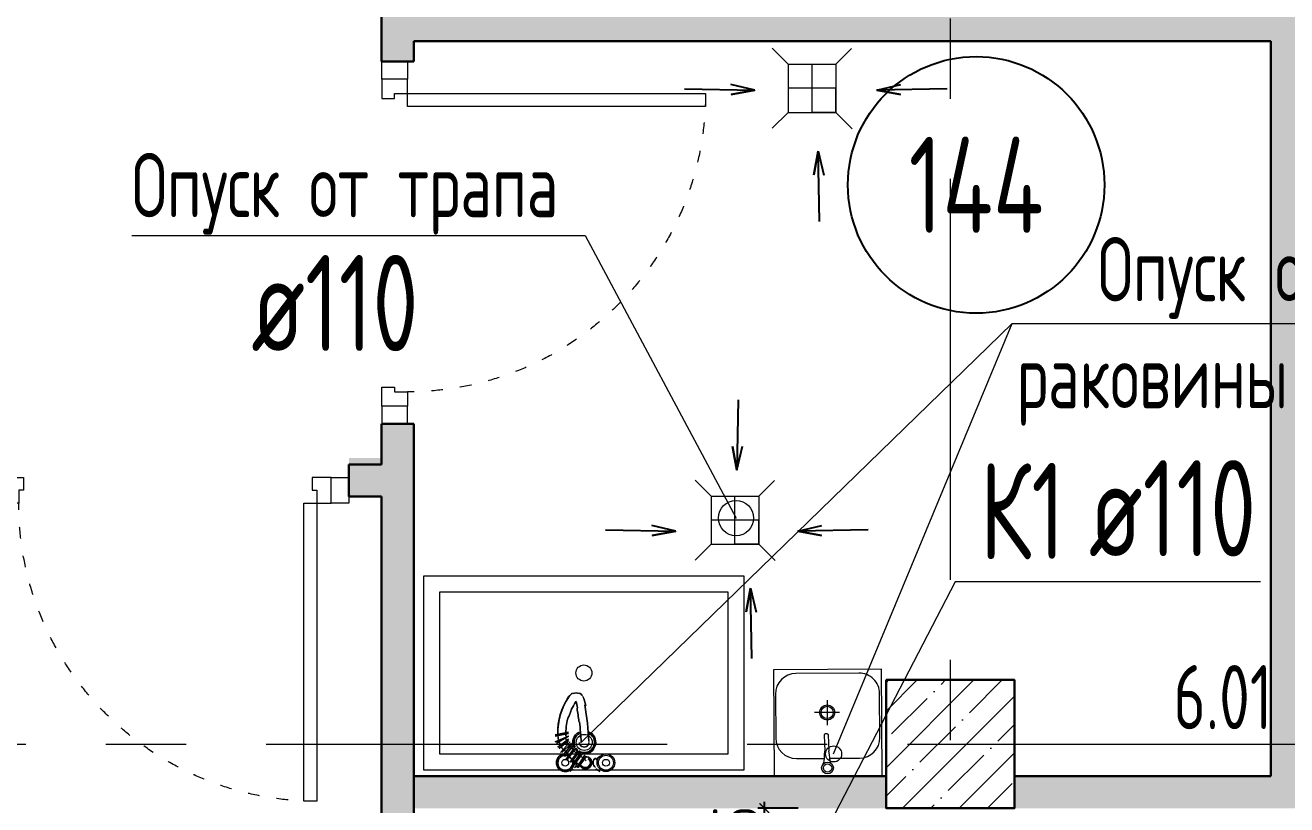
# Model space of a CAD drawing. Header units: millimetres. Extents: x -8689834 to 9419935, y -370377 to 166066.
# Drawn here: x -209120 to -205184, y 100412 to 102842 of the extents above; entities that cross this region are included whole.
import ezdxf
from ezdxf import colors
from ezdxf.entities.mleader import LeaderData, LeaderLine
from ezdxf.enums import TextEntityAlignment as Align
from ezdxf.math import Vec2, Vec3

# ---------------------------------------------------------------- set-up
doc = ezdxf.new("R2010")
doc.units = ezdxf.units.MM
doc.header["$MEASUREMENT"] = 0
doc.linetypes.add('ACAD_ISO03W100', pattern=[30, 12, -18])
doc.linetypes.add('CENTER', pattern=[2, 1.25, -0.25, 0.25, -0.25])
doc.layers.get('0').update_dxf_attribs({"color": 250, "lineweight": 9})
for name, color, linetype, lineweight in [('АР_Двери', 175, 'Continuous', 18), ('АР_Колонны', 250, 'Continuous', 30), ('АР_Колонны Штрих', 250, 'Continuous', 5), ('АР_Маркер экспликации', 239, 'Continuous', 13), ('АР_Номер помещения', 1, 'Continuous', 25), ('АР_Оси', 195, 'Continuous', 9), ('АР_Отметки', 250, 'Continuous', 15), ('АР_Перегородки газоблок', 165, 'Continuous', 30), ('АР_Перегородки газоблок_Штрих', 165, 'Continuous', 5), ('АР_Помещения_площадь', 19, 'Continuous', 9), ('ВК_канализация', 32, 'Continuous', 30), ('ТХ_пищеблок', 30, 'Continuous', 20)]:
    doc.layers.add(name, color=color, linetype=linetype, lineweight=lineweight)
doc.layers.add('ТХ_ВК_трапы', color=5, linetype='Continuous')
doc.styles.add('ISOCPEUR', font='isocpeur.ttf', dxfattribs={"width": 0.7})
doc.styles.get("Standard").update_dxf_attribs({"font": 'isocpeur.ttf', "width": 0.7})
doc.dimstyles.new('R_50', dxfattribs={"dimtxt": 140, "dimasz": 30, "dimexe": 20, "dimexo": 0, "dimgap": 20, "dimtad": 1, "dimdec": 0, "dimrnd": 5, "dimzin": 0, "dimdsep": 46, "dimtxsty": 'ISOCPEUR', "dimblk": 'ARCHTICK', "dimcen": 50, "dimdle": 20, "dimclrd": 256, "dimclre": 256, "dimclrt": 256, "dimadec": 0, "dimazin": 0, "dimtfac": 2, "dimtdec": 0, "dimtofl": 0, "dimtmove": 1, "dimatfit": 3, "dimfxl": 1, "dimtvp": 3, "dimtolj": 1, "dimtzin": 0, "dimarcsym": 0})
pattern_1 = [(50, (0, 0), (215.17805, -18.82564), [22.5, -247.5]), (355, (0, 0), (-41.6254, 225.65764), [18, -198]), (100.45144, (17.93, -1.57), (173.55265, 206.832), [19.12206, -210.34263]), (46.1842, (0, 60), (320.1724, -49.65578), [33.75, -371.25]), (96.63564, (26.68, 55.86), (280.3986, 292.2356), [28.6831, -315.51413]), (351.18416, (0, 60), (280.3986, 292.2356), [27, -297]), (21, (30, 45), (179.07212, -120.78567), [22.5, -247.5]), (326, (30, 45), (72.9946, 217.54501), [18, -198]), (71.45144, (44.92, 34.93), (252.06671, 96.75935), [19.12206, -210.34263]), (37.5, (0, 0), (3.647957, 99.868156), [0, -195.6, 0, -201, 0, -198.75]), (7.5, (0, 0), (78.92086, 118.323514), [0, -114.6, 0, -191.1, 0, -75.75]), (327.5, (-66.9, 0), (160.14673, -6.766462), [0, -75, 0, -234, 0, -310.5]), (317.5, (-96.9, 0), (174.95585, 30.031495), [0, -97.5, 0, -155.4, 0, -220.5])]

# ---------------------------------------------------------------- blocks, each defined once
blk = doc.blocks.new('*U685')
blk.add_lwpolyline([(-100, 80), (-100, 1010), (-140, 1010), (-140, 80)], close=True)
for points in [[(-1130, 0), (-1130, 80), (-1075, 80), (-1075, 0), (-1130, 0)], [(-1075, 80), (-1075, 0), (-1015, 0), (-1015, 40), (-1030, 40), (-1030, 80), (-1075, 80)], [(-55, 80), (-55, 0), (-115, 0), (-115, 40), (-100, 40), (-100, 80), (-55, 80)], [(0, 0), (0, 80), (-55, 80), (-55, 0), (0, 0)]]:
    blk.add_lwpolyline(points)
at = {"linetype": 'ACAD_ISO03W100', "ltscale": 3}
blk.add_arc((-100, 80), 930, 90, 180, dxfattribs=at)
blk = doc.blocks.new('*U54')
at = {"layer": 'АР_Номер помещения', "color": 7}
blk.add_circle((-7692.3, 3171.3), 400, dxfattribs=at)
at = {"layer": 'АР_Помещения_площадь', "color": 7}
blk.add_line((-6773.4, 1327.6), (-7195.8, 1327.6), dxfattribs=at)
at = {"color": 7, "style": 'ISOCPEUR', "width": 0.7, "flags": 1}
blk.add_attdef('КАТЕГОРИЯ', (-499.2, -2092.2), '', height=250, dxfattribs=at)
at = {"layer": 'АР_Номер помещения', "color": 7, "style": 'ISOCPEUR', "width": 0.7}
blk.add_attdef('НОМЕР_ПОМЕЩЕНИЯ', text='', height=300, dxfattribs=at).set_placement((-7692.3, 3171.3), align=Align.MIDDLE_CENTER)
at = {"layer": 'АР_Помещения_площадь', "color": 7, "style": 'ISOCPEUR', "width": 0.7}
blk.add_attdef('ПЛОЩАДЬ_ПОМЕЩЕНИЯ', text='', height=200, dxfattribs=at).set_placement((-6768.5, 1574.1), align=Align.MIDDLE_RIGHT)
at = {"layer": 'АР_Помещения_площадь', "color": 7, "lineweight": 30, "width": 0.7, "flags": 104}
blk.add_attdef('ИМЯ_ПОМЕЩЕНИЯ', text='', height=100, dxfattribs=at).set_placement((157.6, 1217.1), align=Align.MIDDLE_CENTER)
blk = doc.blocks.new('_DotSmall')
at = {"color": 0, "linetype": 'ByBlock', "const_width": 0.5}
blk.add_lwpolyline([(-0.0625, 0, 1), (0.0625, 0, 1)], format="xyb", close=True, dxfattribs=at)
blk = doc.blocks.new('Трап ТХ')
at = {"layer": 'ТХ_ВК_трапы', "color": 18, "lineweight": 0, "true_color": 0x000000}
for p, q in [((305243.2, -196674.3), (305292.9, -196724.5)), ((305491.2, -196675.5), (305442.2, -196724.5)), ((305292.9, -196724.5), (305292.9, -196874.5)), ((305292.9, -196724.5), (305442.2, -196724.5)), ((305367.6, -196874.5), (305367.6, -196724.5)), ((305442.2, -196724.5), (305442.2, -196874.5)), ((305442.2, -196799.5), (305292.9, -196799.5)), ((305442.2, -196874.5), (305442.2, -196799.5)), ((305243.2, -196924.3), (305292.9, -196874.5)), ((305292.9, -196874.5), (305442.2, -196874.5)), ((305442.2, -196874.5), (305367.6, -196874.5)), ((305493.2, -196925.5), (305442.2, -196874.5))]:
    blk.add_line(p, q, dxfattribs=at)
blk = doc.blocks.new('_ArchTick')
at = {"color": 0, "linetype": 'ByBlock', "const_width": 0.15}
blk.add_lwpolyline([(-0.5, -0.5), (0.5, 0.5)], dxfattribs=at)
blk = doc.blocks.new('*D2193')
at = {"lineweight": -2, "ltscale": 100, "transparency": 16777216}
for p, q in [((-206709, 100400.7), (-206834, 100400.7)), ((-206814, 100198), (-206814, 100420.7)), ((-206709, 100218), (-206834, 100218))]:
    blk.add_line(p, q, dxfattribs=at)
at = {"lineweight": -2, "ltscale": 100, "transparency": 16777216, "xscale": 30, "yscale": 30, "zscale": 30}
for p, rotation in [((-206814, 100400.7), 90), ((-206814, 100218), 270)]:
    blk.add_blockref('_ArchTick', p, dxfattribs=dict(at, rotation=rotation))
at = {"ltscale": 100, "transparency": 16777216, "insert": (-206904, 100309.3), "char_height": 140, "attachment_point": 5, "rotation": 90, "style": 'ISOCPEUR'}
blk.add_mtext('\\A1;185', dxfattribs=at)

msp = doc.modelspace()

# ---------------------------------------------------------------- hatches: boundary and pattern name
at = {"layer": 'АР_Колонны Штрих', "ltscale": 100}
h = msp.add_hatch(dxfattribs=at)
h.set_pattern_fill('ANSI35', scale=500)
h.set_pattern_definition([(45, (-1163486.01, 140672.16), (-88.388348, 88.388348), []), (45, (-1163397.63, 140672.16), (-88.388348, 88.388348), [156.25, -31.25, 0, -31.25])])
h.paths.add_polyline_path([(-206033.9, 100800.7), (-206433.9, 100800.7), (-206433.9, 100400.7), (-206033.9, 100400.7)])
at = {"layer": 'АР_Перегородки газоблок_Штрих', "ltscale": 100}
h = msp.add_hatch(dxfattribs=at)
h.set_pattern_fill('AR-CONC', scale=30)
h.set_pattern_definition(pattern_1)
h.paths.add_polyline_path([(-204369.9, 104807.7), (-204613.1, 104807.7), (-206233.9, 104807.7), (-206233.9, 104707.7), (-205234.4, 104707.7), (-205234.4, 103398.1), (-205134.4, 103397.1), (-205134.4, 104707.7), (-204369.9, 104707.7)])
h.paths.add_polyline_path([(-206233.9, 104807.7), (-208007.7, 104807.7), (-208007.6, 104477.3), (-207907.6, 104477.3), (-207907.7, 104707.7), (-206233.9, 104707.7)])
h.paths.add_polyline_path([(-206233.9, 102892.2), (-207907.7, 102892.2), (-207907.7, 103347.3), (-208007.7, 103347.3), (-208007.7, 102729), (-207907.7, 102729), (-207907.7, 102792.2), (-206233.9, 102792.2)])
h.paths.add_polyline_path([(-205134.4, 103397.1), (-205234.4, 103398.1), (-205234.4, 102892.2), (-206233.9, 102892.2), (-206233.9, 102792.2), (-205234.4, 102792.2), (-205234.4, 100500.7), (-205134.4, 100500.7)])
h = msp.add_hatch(dxfattribs=at)
h.set_pattern_fill('AR-CONC', scale=30)
h.set_pattern_definition(pattern_1)
h.paths.add_polyline_path([(-207907.7, 101599), (-208007.6, 101599), (-208007.7, 101492.4), (-208110, 101492.4), (-208110, 101372.4), (-208007.7, 101372.4), (-208007.7, 99580.7), (-211914, 99580.7), (-211914, 99480.7), (-208007.5, 99480.7), (-208007.6, 97939.7), (-207907.6, 97939.7), (-207907.7, 100400.7), (-206433.9, 100400.7), (-206433.9, 100500.7), (-207907.7, 100500.7)])
h = msp.add_hatch(dxfattribs=at)
h.set_pattern_fill('AR-CONC', scale=30)
h.set_pattern_definition(pattern_1)
h.paths.add_polyline_path([(-200433.9, 100500.7), (-203233.8, 100500.7), (-203233.9, 99100.7), (-203168.1, 99104.5), (-203168.1, 100400.7), (-200433.9, 100400.7)])
h.paths.add_polyline_path([(-203233.8, 100500.7), (-206033.9, 100500.7), (-206033.9, 100400.7), (-203268.1, 100400.7), (-203268, 99800.7), (-203268, 99100.7), (-203233.9, 99100.7)])
h.paths.add_polyline_path([(-203168.1, 99100.7), (-203268.1, 99100.7), (-203268, 96390.7), (-204900.9, 96390.7), (-204900.9, 96270.7), (-203064, 96270.7), (-203064, 96350.7), (-203063.9, 96390.7), (-203168, 96390.7)])

# ---------------------------------------------------------------- linework, layer by layer
at = {"layer": 'АР_Колонны', "color": 7, "ltscale": 100}
msp.add_lwpolyline([(-206433.9, 100800.7), (-206033.9, 100800.7), (-206033.9, 100400.7), (-206433.9, 100400.7)], close=True, dxfattribs=at)
at = {"layer": 'АР_Оси', "color": 7, "linetype": 'CENTER', "ltscale": 1000}
for p, q in [((-206233.9, 134363.2), (-206233.9, 78630.8)), ((-224367.6, 100600.7), (-141189.2, 100600.7))]:
    msp.add_line(p, q, dxfattribs=at)
at = {"layer": 'АР_Перегородки газоблок', "color": 7, "ltscale": 100}
for p, q in [((-208007.7, 102729), (-207907.7, 102729)), ((-208007.7, 101599), (-207907.7, 101599))]:
    msp.add_line(p, q, dxfattribs=at)
for points in [[(-208007.7, 102729), (-208007.7, 103347.3)], [(-208007.7, 102792.2), (-208007.7, 102792.2)], [(-207907.7, 102729), (-207907.7, 102792.2)], [(-207907.7, 102792.2), (-205234.4, 102792.2)], [(-205234.4, 100500.7), (-205234.4, 102792.2)], [(-208007.7, 101472.4), (-208007.7, 101599)], [(-207907.7, 101328.2), (-207907.7, 101599)], [(-208110, 101372.4), (-208110, 101472.4)], [(-208110, 101472.4), (-208007.7, 101472.4)], [(-208110, 101372.4), (-208007.7, 101372.4)], [(-208007.7, 99580.7), (-208007.7, 101372.4)], [(-207907.7, 99452.4), (-207907.7, 101372.4)], [(-206433.9, 100500.7), (-207907.7, 100500.7)], [(-206033.9, 100500.7), (-205234.4, 100500.7)]]:
    msp.add_lwpolyline(points, dxfattribs=at)
at = {"layer": 'ВК_канализация', "color": 18, "lineweight": 13, "ltscale": 500, "true_color": 0x000000}
for points in [[(-208787.1, 102186.3), (-207373.1, 102186.3), (-206902.4, 101305.4)], [(-206597.9, 100570), (-206040.7, 101912.4), (-204650.6, 101912.4)]]:
    msp.add_lwpolyline(points, dxfattribs=at)
at = {"layer": 'ВК_канализация', "color": 18, "lineweight": 13, "ltscale": 500, "true_color": 0x000000, "elevation": -38.2}
msp.add_lwpolyline([(-207385.4, 100606.1), (-206040.6, 101912.4)], dxfattribs=at)
at = {"layer": 'ВК_канализация', "color": 7, "lineweight": 13, "ltscale": 500}
msp.add_lwpolyline([(-205266.3, 101106.5), (-206218.8, 101106.5), (-206709, 100163)], dxfattribs=at)
at = {"layer": 'ВК_канализация', "color": 30, "lineweight": 13, "ltscale": 500, "true_color": 0xf26722}
for centre, radius in [((-206902.4, 101305.4), 55), ((-207375.8, 100606.1, -38.2), 25)]:
    msp.add_circle(centre, radius, dxfattribs=at)
at = {"layer": 'ВК_канализация', "color": 244, "lineweight": 13, "ltscale": 500, "true_color": 0x991b1e}
msp.add_circle((-206597.9, 100570), 25, dxfattribs=at)
at = {"layer": 'ТХ_ВК_трапы', "color": 7, "ltscale": 100}
for p, q in [((-207062.8, 102643.9), (-206843.3, 102639.7)), ((-206843.3, 102639.7), (-206918.4, 102657.3)), ((-206843.3, 102639.7), (-206917.6, 102626.3)), ((-206917.6, 102626.3), (-206843.3, 102639.7)), ((-206463.1, 102639.7), (-206388, 102657.3)), ((-206243.6, 102643.9), (-206463.1, 102639.7)), ((-206463.1, 102639.7), (-206388.8, 102626.3)), ((-206388.8, 102626.3), (-206463.1, 102639.7)), ((-206645.8, 102449.8), (-206659.2, 102375.5)), ((-206659.2, 102375.5), (-206645.8, 102449.8)), ((-206641.6, 102230.3), (-206645.8, 102449.8)), ((-206645.8, 102449.8), (-206628.2, 102374.7)), ((-206895.6, 101674.2), (-206899.8, 101454.8)), ((-206899.8, 101454.8), (-206913.2, 101529.1)), ((-206913.2, 101529.1), (-206899.8, 101454.8)), ((-206899.8, 101454.8), (-206882.2, 101529.8)), ((-207309.4, 101268.9), (-207089.9, 101264.7)), ((-207089.9, 101264.7), (-207164.9, 101282.3)), ((-207089.9, 101264.7), (-207164.2, 101251.3)), ((-207164.2, 101251.3), (-207089.9, 101264.7)), ((-206709.7, 101264.7), (-206634.6, 101282.3)), ((-206490.2, 101268.9), (-206709.7, 101264.7)), ((-206709.7, 101264.7), (-206635.4, 101251.3)), ((-206635.4, 101251.3), (-206709.7, 101264.7)), ((-206857.3, 101087.4), (-206870.7, 101013)), ((-206870.7, 101013), (-206857.3, 101087.4)), ((-206853.1, 100867.9), (-206857.3, 101087.4)), ((-206857.3, 101087.4), (-206839.7, 101012.3))]:
    msp.add_line(p, q, dxfattribs=at)
at = {"layer": 'ТХ_пищеблок', "color": 7}
for p, q in [((-206448.9, 100834.4), (-206785.9, 100832.2)), ((-206785.9, 100832.2), (-206783.7, 100500.2)), ((-206518.8, 100822), (-206715.8, 100820.7)), ((-206446.7, 100502.4), (-206448.9, 100834.4)), ((-206779.4, 100756.2), (-206778.5, 100619.2)), ((-206453.5, 100621.4), (-206454.4, 100758.4)), ((-206618.3, 100738.2), (-206617.7, 100659.9)), ((-206579.4, 100699.6), (-206657.7, 100699)), ((-206627.1, 100628.8), (-206626.8, 100629.8)), ((-206627.1, 100628.8), (-206626.8, 100629.8)), ((-206627.1, 100628.8), (-206625.4, 100578.5)), ((-206627.1, 100628.8), (-206625.4, 100578.5)), ((-206626.8, 100629.8), (-206626.4, 100630.7)), ((-206626.4, 100630.7), (-206625.7, 100631.6)), ((-206625.7, 100631.6), (-206625, 100632.4)), ((-206625.7, 100631.6), (-206625, 100632.4)), ((-206625, 100632.4), (-206624.1, 100633)), ((-206625, 100632.4), (-206624.1, 100633)), ((-206624.2, 100633.1), (-206623.7, 100633.4)), ((-206624.1, 100633), (-206623, 100633.4)), ((-206624.1, 100633), (-206623, 100633.4)), ((-206623.7, 100633.4), (-206622.9, 100633.8)), ((-206623.4, 100633.4), (-206622.4, 100633.7)), ((-206623.4, 100633.4), (-206622.4, 100633.7)), ((-206622.9, 100633.8), (-206622.1, 100634)), ((-206622.4, 100633.7), (-206621.3, 100633.9)), ((-206622.4, 100633.7), (-206621.3, 100633.9)), ((-206622.1, 100634), (-206621.3, 100634.1)), ((-206621.3, 100634.1), (-206620.4, 100634.1)), ((-206621.3, 100633.9), (-206620.2, 100633.8)), ((-206621.3, 100633.9), (-206620.2, 100633.8)), ((-206620.4, 100634.1), (-206619.6, 100633.9)), ((-206620.2, 100633.8), (-206619.1, 100633.6)), ((-206620.2, 100633.8), (-206619.1, 100633.6)), ((-206619.6, 100633.9), (-206618.8, 100633.6)), ((-206618.8, 100633.6), (-206618.3, 100633.3)), ((-206618.7, 100633.6), (-206617.7, 100633.2)), ((-206618.7, 100633.6), (-206617.7, 100633.2)), ((-206617.7, 100633.2), (-206616.7, 100632.6)), ((-206617.7, 100633.2), (-206616.7, 100632.6)), ((-206616.7, 100632.6), (-206615.9, 100632)), ((-206616.7, 100632.6), (-206615.9, 100632)), ((-206615.9, 100632), (-206615.2, 100631.1)), ((-206615.2, 100631.1), (-206614.7, 100630.2)), ((-206615.2, 100631.1), (-206614.7, 100630.2)), ((-206614.7, 100630.2), (-206614.4, 100629.3)), ((-206614.7, 100630.2), (-206614.4, 100629.3)), ((-206614.4, 100629.3), (-206612.6, 100579.9)), ((-206714.1, 100555.7), (-206626.8, 100556.2)), ((-206628.7, 100542.2), (-206627.6, 100548.1)), ((-206627.6, 100548.1), (-206626.8, 100556.1)), ((-206626.8, 100556.1), (-206625.9, 100567.1)), ((-206625.9, 100567.1), (-206625.4, 100578.5)), ((-206612.6, 100580), (-206612.6, 100579.9)), ((-206612.6, 100579.9), (-206612.5, 100578.9)), ((-206612.6, 100579.9), (-206612.5, 100578.9)), ((-206611.2, 100567.6), (-206612.5, 100578.9)), ((-206609.8, 100557.3), (-206611.2, 100567.6)), ((-206608.4, 100549.4), (-206609.8, 100557.3)), ((-206609.7, 100556.4), (-206517.1, 100557)), ((-206606.9, 100543.5), (-206608.4, 100549.4)), ((-206605.4, 100540.4), (-206607, 100543.7)), ((-206605.4, 100540.4), (-206607, 100543.7)), ((-206630, 100538.9), (-206628.7, 100542.3)), ((-206783.7, 100500.2), (-206446.7, 100502.4))]:
    msp.add_line(p, q, dxfattribs=at)
at = {"layer": 'ТХ_пищеблок', "color": 7, "lineweight": 0, "elevation": -38.2}
for points in [[(-207877.3, 101124.2), (-207877.3, 100520.7), (-206876.7, 100520.7), (-206876.7, 101124.2)], [(-207827.3, 101074.2), (-207827.3, 100570.7), (-206926.7, 100570.7), (-206926.7, 101074.2)], [(-207424.4, 100637.8), (-207466.8, 100629.3)], [(-207466.8, 100625.1), (-207424.4, 100633.6)], [(-207424.4, 100625.1), (-207466.8, 100608.2), (-207424.4, 100625.1), (-207462.5, 100603.9)], [(-207432.9, 100629.3), (-207432.9, 100625.1)], [(-207424.4, 100616.6), (-207458.3, 100591.2)], [(-207454.1, 100587), (-207424.4, 100612.4)], [(-207420.2, 100608.2), (-207449.8, 100574.3)], [(-207445.6, 100574.3), (-207416, 100603.9)], [(-207416, 100599.7), (-207441.4, 100565.9)], [(-207437.1, 100561.6), (-207411.8, 100595.5)], [(-207432.9, 100620.9), (-207432.9, 100616.6), (-207428.7, 100612.4), (-207432.9, 100616.6)], [(-207407.5, 100587), (-207432.9, 100553.2)], [(-207428.7, 100608.2), (-207428.7, 100603.9), (-207424.4, 100599.7), (-207420.2, 100595.5), (-207420.2, 100591.2), (-207420.2, 100595.5), (-207424.4, 100599.7), (-207428.7, 100603.9)], [(-207428.7, 100553.2), (-207403.3, 100587)], [(-207416, 100587), (-207411.8, 100587), (-207411.8, 100582.8), (-207411.8, 100587)], [(-207394.8, 100578.6), (-207420.2, 100544.7)], [(-207416, 100544.7), (-207390.6, 100578.6)], [(-207386.4, 100574.3), (-207411.8, 100536.2)], [(-207407.5, 100578.6), (-207403.3, 100574.3), (-207399.1, 100574.3), (-207403.3, 100574.3)], [(-207407.5, 100536.2), (-207382.1, 100570.1)], [(-207399.1, 100570.1), (-207390.6, 100565.9)], [(-207373.7, 100565.9), (-207399.1, 100527.8)], [(-207394.8, 100527.8), (-207369.4, 100561.6)], [(-207377.9, 100557.4), (-207369.4, 100548.9), (-207377.9, 100557.4), (-207386.4, 100561.6)], [(-207339.8, 100553.2), (-207327.1, 100561.6)], [(-207411.8, 100523.5), (-207420.2, 100515.1)], [(-207339.8, 100523.5), (-207327.1, 100515.1)]]:
    msp.add_lwpolyline(points, close=True, dxfattribs=at)
for points in [[(-207424.5, 100749.1, -0.098402), (-207412.7, 100759.4, 0.098402), (-207424, 100748, 0.153885), (-207458.3, 100632.1, -0.153885), (-207424.5, 100749.1)], [(-207380.9, 100529.9, -0.016359), (-207400.6, 100542.8, 0.016359), (-207379.6, 100530.1, 1.000109), (-207363.5, 100555, -1.000109), (-207380.9, 100529.9)]]:
    msp.add_lwpolyline(points, format="xyb", dxfattribs=at)
for points in [[(-207391.8, 100758, 0.263202), (-207410.5, 100758, -0.263202)], [(-207381.4, 100750.7, 0.128446), (-207391.1, 100760.7, -0.128446)], [(-207371, 100720.7, 0.076793), (-207380.7, 100749.4, -0.076793)], [(-207402.9, 100731.2, 0.086562), (-207423.8, 100685.6, -0.086562)], [(-207396.4, 100713.9, 0.048642), (-207402.2, 100734.9, -0.048642)], [(-207392.6, 100671.3, 0.021688), (-207398.3, 100713, -0.021688)], [(-207361.8, 100608.6, 0.030153), (-207373.7, 100723, -0.030153)], [(-207425.4, 100686.6, 0.073497), (-207432.9, 100635.9, -0.073497)], [(-207385.4, 100606.1, 0.008531), (-207390.2, 100669.7, -0.008531)], [(-207458.1, 100630.2, 0.043708), (-207455.8, 100614.5, -0.043708)], [(-207391.8, 100638.2, 0.423103), (-207407.5, 100589.1, -0.423103)], [(-207390.6, 100634.1, 0.413779), (-207403.9, 100591.3, -0.413779)], [(-207392.7, 100579.2, 1.108707), (-207364.8, 100635.8, -1.108707)], [(-207381.8, 100570.6, 0.921844), (-207364.2, 100640.1, -0.921844)], [(-207454.8, 100610.8, 0.038822), (-207450, 100597.6, -0.038822)], [(-207448.3, 100594.1, 0.030446), (-207442.7, 100584.7, -0.030446)], [(-207438.1, 100582.6, 0.021049), (-207431.5, 100574.5, -0.021049)], [(-207405.2, 100585.4, 0.071236), (-207398.2, 100578, -0.071236)], [(-207402.1, 100588.4, 0.075801), (-207395.7, 100581.3, -0.075801)], [(-207390.6, 100606.1, 1.000049), (-207361, 100606.1, -1.000049)], [(-207433.9, 100570.1, 3.349514), (-207409.4, 100552.5, -3.349514)], [(-207437.6, 100565.7, 2.5734), (-207412.2, 100547.2, -2.5734)], [(-207422.8, 100562.4, 0.121122), (-207433.3, 100565.8, -0.121122)], [(-207429, 100571.7, 0.020071), (-207421.8, 100564.6, -0.020071)], [(-207421.8, 100559.1, 0.006867), (-207414.3, 100553.1, -0.006867)], [(-207413.7, 100551.8, 0.111571), (-207419.7, 100560.1, -0.111571)], [(-207411.3, 100550.8, 0.006878), (-207403.6, 100545, -0.006878)], [(-207395, 100575.7, 0.071497), (-207385.6, 100571.5, -0.071497)], [(-207389.4, 100535.8, 1.879148), (-207371.1, 100561.6, -1.879148)], [(-207388.4, 100533.8, 1.639573), (-207368.9, 100561.5, -1.639573)], [(-207340.6, 100557.9, 0.502962), (-207340.6, 100527.3, -0.502962)], [(-207406.7, 100527.3, 0.232603), (-207399.1, 100542.2, -0.232603)], [(-207390.5, 100540.6, 0.039911), (-207389.9, 100537.6, -0.039911)]]:
    msp.add_lwpolyline(points, format="xyb", close=True, dxfattribs=at)
for points in [[(-207466.8, 100629.3), (-207466.8, 100629.3)], [(-207466.8, 100629.3), (-207466.8, 100629.3)], [(-207424.4, 100633.6), (-207424.4, 100633.6)], [(-207424.4, 100633.6), (-207424.4, 100633.6)], [(-207424.4, 100625.1), (-207424.4, 100625.1)], [(-207424.4, 100625.1), (-207424.4, 100625.1)], [(-207462.5, 100608.2), (-207462.5, 100608.2)], [(-207462.5, 100608.2), (-207462.5, 100608.2)], [(-207458.3, 100587), (-207458.3, 100587)], [(-207458.3, 100587), (-207458.3, 100587)], [(-207424.4, 100616.6), (-207424.4, 100616.6)], [(-207424.4, 100616.6), (-207424.4, 100616.6)], [(-207420.2, 100603.9), (-207420.2, 100603.9)], [(-207420.2, 100603.9), (-207420.2, 100603.9)], [(-207411.8, 100595.5), (-207411.8, 100595.5)], [(-207411.8, 100595.5), (-207411.8, 100595.5)], [(-207403.3, 100587), (-207403.3, 100587)], [(-207403.3, 100587), (-207403.3, 100587)], [(-207449.8, 100574.3), (-207449.8, 100574.3)], [(-207449.8, 100574.3), (-207449.8, 100574.3)], [(-207441.4, 100561.6), (-207441.4, 100561.6)], [(-207441.4, 100561.6), (-207441.4, 100561.6)], [(-207428.7, 100553.2), (-207428.7, 100553.2)], [(-207428.7, 100553.2), (-207428.7, 100553.2)], [(-207420.2, 100544.7), (-207420.2, 100544.7)], [(-207420.2, 100544.7), (-207420.2, 100544.7)], [(-207394.8, 100578.6), (-207394.8, 100578.6)], [(-207394.8, 100578.6), (-207394.8, 100578.6)], [(-207382.1, 100570.1), (-207382.1, 100570.1)], [(-207382.1, 100570.1), (-207382.1, 100570.1)], [(-207373.7, 100561.6), (-207373.7, 100561.6)], [(-207373.7, 100561.6), (-207373.7, 100561.6)], [(-207407.5, 100536.2), (-207407.5, 100536.2)], [(-207407.5, 100536.2), (-207407.5, 100536.2)], [(-207399.1, 100527.8), (-207399.1, 100527.8)], [(-207399.1, 100527.8), (-207399.1, 100527.8)]]:
    msp.add_lwpolyline(points, dxfattribs=at)
at = {"layer": 'ТХ_пищеблок', "color": 7}
for centre, radius in [((-207377, 100822.4, -38.2), 25), ((-206616.9, 100526.3), 18.3), ((-206616.9, 100526.3), 13)]:
    msp.add_circle(centre, radius, dxfattribs=at)
at = {"layer": 'ТХ_пищеблок', "color": 7, "lineweight": 0}
for centre, radius in [((-207435, 100542.6, -38.2), 10.6), ((-207435, 100542.6, -38.2), 10.6), ((-207308.1, 100542.6, -38.2), 27.5), ((-207308.1, 100542.6, -38.2), 27.5), ((-207308.1, 100542.6, -38.2), 23.3), ((-207308.1, 100542.6, -38.2), 23.3), ((-207308.1, 100542.6, -38.2), 10.6), ((-207308.1, 100542.6, -38.2), 10.6)]:
    msp.add_circle(centre, radius, dxfattribs=at)
at = {"layer": 'ТХ_пищеблок', "color": 7}
for centre, start, end in [((-206715.4, 100756.7), 90.3773, 180.3773), ((-206518.4, 100758), 0.3773, 90.3773), ((-206714.5, 100619.7), 180.3773, 270.3773), ((-206517.5, 100621), 270.3773, 0.3773)]:
    msp.add_arc(centre, 64, start, end, dxfattribs=at)
for major_axis in [(16.6, -16.3), (13.6, -13.4)]:
    msp.add_ellipse((-206618, 100699.4), major_axis=major_axis, ratio=1, start_param=4.712389, end_param=10.995574, dxfattribs=at)

# ---------------------------------------------------------------- block references
at = {"layer": 'АР_Двери', "color": 7, "xscale": -1}
for p, rotation in [((-208007.6, 102729), 270), ((-208110, 101432.4), 180)]:
    msp.add_blockref('*U685', p, dxfattribs=dict(at, rotation=rotation))
at = {"layer": 'АР_Маркер экспликации', "color": 7}
ref = msp.add_blockref('*U54', (-198461, 99173.1), dxfattribs=at)
ref.add_attrib('НОМЕР_ПОМЕЩЕНИЯ', '144', dxfattribs={"layer": 'АР_Номер помещения', "color": 7, "height": 300, "style": 'ISOCPEUR', "width": 0.7}).set_placement((-206153.3, 102344.3), align=Align.MIDDLE_CENTER)
ref.add_attrib('ПЛОЩАДЬ_ПОМЕЩЕНИЯ', '6.01', dxfattribs={"layer": 'АР_Помещения_площадь', "color": 7, "height": 200, "style": 'ISOCPEUR', "width": 0.7}).set_placement((-205229.5, 100747.2), align=Align.MIDDLE_RIGHT)
at = {"layer": 'ТХ_ВК_трапы', "color": 7}
for p in [(-512032.9, 299445.1), (-512273.2, 298098.4)]:
    msp.add_blockref('Трап ТХ', p, dxfattribs=at)

# ---------------------------------------------------------------- texts
at = {"layer": 'ВК_канализация', "color": 18, "ltscale": 100, "true_color": 0x000000, "attachment_point": 4, "style": 'ISOCPEUR'}
for s, insert, char_height, width in [('Опуск от трапа', (-208787.1, 102316.3), 200, 5891.51), ('\\pxi-1,l1,qc,t1,5;Опуск от \\Pраковины ø50', (-206040.6, 101887.3), 200, 1273.56), ('\\pxi-1,l1,t1,5;ø110', (-208414.6, 101975.9), 300, 7500)]:
    msp.add_mtext(s, dxfattribs=dict(at, insert=insert, char_height=char_height, width=width))
at = {"layer": 'ВК_канализация', "color": 7, "lineweight": 9, "ltscale": 100, "insert": (-206142.2, 101327.3), "char_height": 300, "width": 7500, "attachment_point": 4, "style": 'ISOCPEUR'}
msp.add_mtext('К1', dxfattribs=at)
at = {"layer": 'ВК_канализация', "color": 7, "ltscale": 100, "insert": (-205801.8, 101336), "char_height": 300, "width": 7500, "attachment_point": 4, "style": 'ISOCPEUR'}
msp.add_mtext('\\pxi-1,l1,t1,5;ø110', dxfattribs=at)

# ---------------------------------------------------------------- dimensions: what is measured, and where the dimension line sits
at = {"color": 18, "ltscale": 100, "true_color": 0x000000}
dim = msp.add_linear_dim(base=(-206814, 100400.7), p1=(-206709, 100218), p2=(-206709, 100400.7), angle=90, dimstyle='R_50', override={"dimpost": '\\X'}, dxfattribs=at)
dim.commit()
dim.dimension.update_dxf_attribs({"geometry": '*D2193', "text_midpoint": (-206814, 100309.3), "dimtype": 160})

# ---------------------------------------------------------------- leaders
at = {"layer": 'АР_Отметки', "color": 7}
ml = msp.add_multileader_mtext('Standard', dxfattribs=at)
ml.set_content('{\\W0.8;-2,730}', color=7, style='ISOCPEUR')
ml.set_leader_properties(color=256, linetype='Continuous', lineweight=-1)
ml.set_arrow_properties(name='DOTSMALL')
ml.build(insert=Vec2(0, 0))
ml.multileader.update_dxf_attribs({"has_text_frame": 1, "text_left_attachment_type": 4, "text_right_attachment_type": 4, "dogleg_length": 100, "arrow_head_size": 180})
ctx = ml.context
ctx.base_point, ctx.char_height, ctx.arrow_head_size, ctx.landing_gap_size, ctx.plane_origin = Vec3(-314791.3, 121809, 0), 250, 180, 50, Vec3(-319449.8, 117956.7, 0)
ctx.left_attachment, ctx.right_attachment = 4, 4
notes = []
notes.append((ctx, [(0, (0, 0, 0), (0, 0), (1, 0), 1, [])]))
ctx.mtext.insert, ctx.mtext.width, ctx.mtext.defined_height, ctx.mtext.line_spacing_style, ctx.mtext.flow_direction = Vec3(-314741.3, 122142.4, 0), 769.989, 343.9, 2, 5
ml = msp.add_multileader_mtext('Standard', dxfattribs=at)
ml.set_content('{\\W0.8;-2,430}', color=7, style='ISOCPEUR')
ml.set_leader_properties(color=256, linetype='Continuous', lineweight=-1)
ml.set_arrow_properties(name='DOTSMALL')
ml.build(insert=Vec2(0, 0))
ml.multileader.update_dxf_attribs({"has_text_frame": 1, "text_left_attachment_type": 4, "text_right_attachment_type": 4, "dogleg_length": 100, "arrow_head_size": 180})
ctx = ml.context
ctx.base_point, ctx.char_height, ctx.arrow_head_size, ctx.landing_gap_size, ctx.plane_origin = Vec3(-301002.2, 120038.6), 250, 180, 50, Vec3(-299949.6, 118383.4)
ctx.left_attachment, ctx.right_attachment = 4, 4
notes.append((ctx, [(0, (0, 0, 0), (0, 0), (1, 0), 1, [])]))
ctx.mtext.insert, ctx.mtext.width, ctx.mtext.line_spacing_style, ctx.mtext.flow_direction = Vec3(-300952.2, 120371.9), 852.697, 2, 5
ml = msp.add_multileader_mtext('Standard', dxfattribs=at)
ml.set_content('{\\W0.8;-2,430}', color=7, style='ISOCPEUR')
ml.set_leader_properties(color=256, linetype='Continuous', lineweight=-1)
ml.set_arrow_properties(name='DOTSMALL')
ml.build(insert=Vec2(0, 0))
ml.multileader.update_dxf_attribs({"has_text_frame": 1, "text_left_attachment_type": 4, "text_right_attachment_type": 4, "dogleg_length": 100, "arrow_head_size": 180})
ctx = ml.context
ctx.base_point, ctx.char_height, ctx.arrow_head_size, ctx.landing_gap_size, ctx.plane_origin = Vec3(-336711.9, 117132.7), 250, 180, 50, Vec3(-335659.2, 115477.5)
ctx.left_attachment, ctx.right_attachment = 4, 4
notes.append((ctx, [(0, (0, 0, 0), (0, 0), (1, 0), 1, [])]))
ctx.mtext.insert, ctx.mtext.width, ctx.mtext.line_spacing_style, ctx.mtext.flow_direction = Vec3(-336661.9, 117466), 852.697, 2, 5
ml = msp.add_multileader_mtext('Standard', dxfattribs=at)
ml.set_content('{\\W0.8;-2,480}', color=7, style='ISOCPEUR')
ml.set_leader_properties(color=256, linetype='Continuous', lineweight=-1)
ml.set_arrow_properties(name='DOTSMALL')
ml.build(insert=Vec2(0, 0))
ml.multileader.update_dxf_attribs({"has_text_frame": 1, "text_left_attachment_type": 4, "text_right_attachment_type": 4, "dogleg_length": 100, "arrow_head_size": 180})
ctx = ml.context
ctx.base_point, ctx.char_height, ctx.arrow_head_size, ctx.landing_gap_size, ctx.plane_origin = Vec3(-302447.5, 114255.1), 250, 180, 50, Vec3(-301394.8, 112599.9)
ctx.left_attachment, ctx.right_attachment = 4, 4
notes.append((ctx, [(0, (0, 0, 0), (0, 0), (1, 0), 1, [])]))
ctx.mtext.insert, ctx.mtext.width, ctx.mtext.line_spacing_style, ctx.mtext.flow_direction = Vec3(-302397.5, 114588.4), 852.697, 2, 5
ml = msp.add_multileader_mtext('Standard', dxfattribs=at)
ml.set_content('-0,125', color=7, style='ISOCPEUR')
ml.set_leader_properties(color=256, linetype='Continuous', lineweight=-1)
ml.set_arrow_properties(name='DOTSMALL')
ml.build(insert=Vec2(0, 0))
ml.multileader.update_dxf_attribs({"has_text_frame": 1, "text_left_attachment_type": 4, "text_right_attachment_type": 4, "dogleg_length": 100, "arrow_head_size": 180})
ctx = ml.context
ctx.base_point, ctx.char_height, ctx.arrow_head_size, ctx.landing_gap_size, ctx.plane_origin = Vec3(-214195, 102847.8), 250, 180, 50, Vec3(-216356.3, 101899.1)
ctx.left_attachment, ctx.right_attachment = 4, 4
notes.append((ctx, [(0, (0, 0, 0), (0, 0), (1, 0), 1, [])]))
ctx.mtext.insert, ctx.mtext.width, ctx.mtext.line_spacing_style, ctx.mtext.flow_direction = Vec3(-214145, 103181.2), 852.697, 2, 5
ml = msp.add_multileader_mtext('Standard', dxfattribs=at)
ml.set_content('-0,125', color=7, style='ISOCPEUR')
ml.set_leader_properties(color=256, linetype='Continuous', lineweight=-1)
ml.set_arrow_properties(name='DOTSMALL')
ml.build(insert=Vec2(0, 0))
ml.multileader.update_dxf_attribs({"has_text_frame": 1, "text_left_attachment_type": 4, "text_right_attachment_type": 4, "dogleg_length": 100, "arrow_head_size": 180})
ctx = ml.context
ctx.base_point, ctx.char_height, ctx.arrow_head_size, ctx.landing_gap_size, ctx.plane_origin = Vec3(-211620.2, 102847.8), 250, 180, 50, Vec3(-213781.4, 101899.1)
ctx.left_attachment, ctx.right_attachment = 4, 4
notes.append((ctx, [(0, (0, 0, 0), (0, 0), (1, 0), 1, [])]))
ctx.mtext.insert, ctx.mtext.width, ctx.mtext.line_spacing_style, ctx.mtext.flow_direction = Vec3(-211570.2, 103181.2), 852.697, 2, 5
ml = msp.add_multileader_mtext('Standard', dxfattribs=at)
ml.set_content('{\\W0.8;-2,730}', color=7, style='ISOCPEUR')
ml.set_leader_properties(color=256, linetype='Continuous', lineweight=-1)
ml.set_arrow_properties(name='DOTSMALL')
ml.build(insert=Vec2(0, 0))
ml.multileader.update_dxf_attribs({"has_text_frame": 1, "text_left_attachment_type": 4, "text_right_attachment_type": 4, "dogleg_length": 100, "arrow_head_size": 180})
ctx = ml.context
ctx.base_point, ctx.char_height, ctx.arrow_head_size, ctx.landing_gap_size, ctx.plane_origin = Vec3(-346825.1, 101700.9), 250, 180, 50, Vec3(-346781.5, 100422.8)
ctx.left_attachment, ctx.right_attachment = 4, 4
notes.append((ctx, [(0, (0, 0, 0), (0, 0), (1, 0), 1, [])]))
ctx.mtext.insert, ctx.mtext.width, ctx.mtext.defined_height, ctx.mtext.line_spacing_style, ctx.mtext.flow_direction = Vec3(-346775.1, 102034.3), 769.989, 343.9, 2, 5
ml = msp.add_multileader_mtext('Standard', dxfattribs=at)
ml.set_content('{\\W0.8;-2,780}', color=7, style='ISOCPEUR')
ml.set_leader_properties(color=256, linetype='Continuous', lineweight=-1)
ml.set_arrow_properties(name='DOTSMALL')
ml.build(insert=Vec2(0, 0))
ml.multileader.update_dxf_attribs({"has_text_frame": 1, "text_left_attachment_type": 4, "text_right_attachment_type": 4, "dogleg_length": 100, "arrow_head_size": 180})
ctx = ml.context
ctx.base_point, ctx.char_height, ctx.arrow_head_size, ctx.landing_gap_size, ctx.plane_origin = Vec3(-348571.1, 101311.4), 250, 180, 50, Vec3(-348527.5, 100033.3)
ctx.left_attachment, ctx.right_attachment = 4, 4
notes.append((ctx, [(0, (0, 0, 0), (0, 0), (1, 0), 1, [])]))
ctx.mtext.insert, ctx.mtext.width, ctx.mtext.defined_height, ctx.mtext.line_spacing_style, ctx.mtext.flow_direction = Vec3(-348521.1, 101644.7), 769.989, 343.9, 2, 5
ml = msp.add_multileader_mtext('Standard', dxfattribs=at)
ml.set_content('-2,500', color=7, style='ISOCPEUR')
ml.set_leader_properties(color=256, linetype='Continuous', lineweight=-1)
ml.set_arrow_properties(name='DOTSMALL')
ml.build(insert=Vec2(0, 0))
ml.multileader.update_dxf_attribs({"has_text_frame": 1, "text_left_attachment_type": 4, "text_right_attachment_type": 4, "dogleg_length": 100, "arrow_head_size": 180})
ctx = ml.context
ctx.base_point, ctx.char_height, ctx.arrow_head_size, ctx.landing_gap_size, ctx.plane_origin = Vec3(-213646.3, 100785.8), 250, 180, 50, Vec3(-216011.7, 100009)
ctx.left_attachment, ctx.right_attachment = 4, 4
notes.append((ctx, [(0, (0, 0, 0), (0, 0), (1, 0), 1, [])]))
ctx.mtext.insert, ctx.mtext.width, ctx.mtext.line_spacing_style, ctx.mtext.flow_direction = Vec3(-213596.3, 101119.1), 852.697, 2, 5
for ctx, leaders in notes:
    for number, flags, end, landing, length, lines in leaders:
        leader = LeaderData()
        leader.index, (leader.has_last_leader_line, leader.has_dogleg_vector, leader.attachment_direction) = number, flags
        leader.last_leader_point, leader.dogleg_vector, leader.dogleg_length = Vec3(end), Vec3(landing), length
        for number, points, colour, breaks in lines:
            line = LeaderLine()
            line.index, line.vertices, line.color, line.breaks = number, Vec3.list(points), colors.encode_raw_color(colour), breaks
            leader.lines.append(line)
        ctx.leaders.append(leader)

doc.saveas('drawing.dxf')
